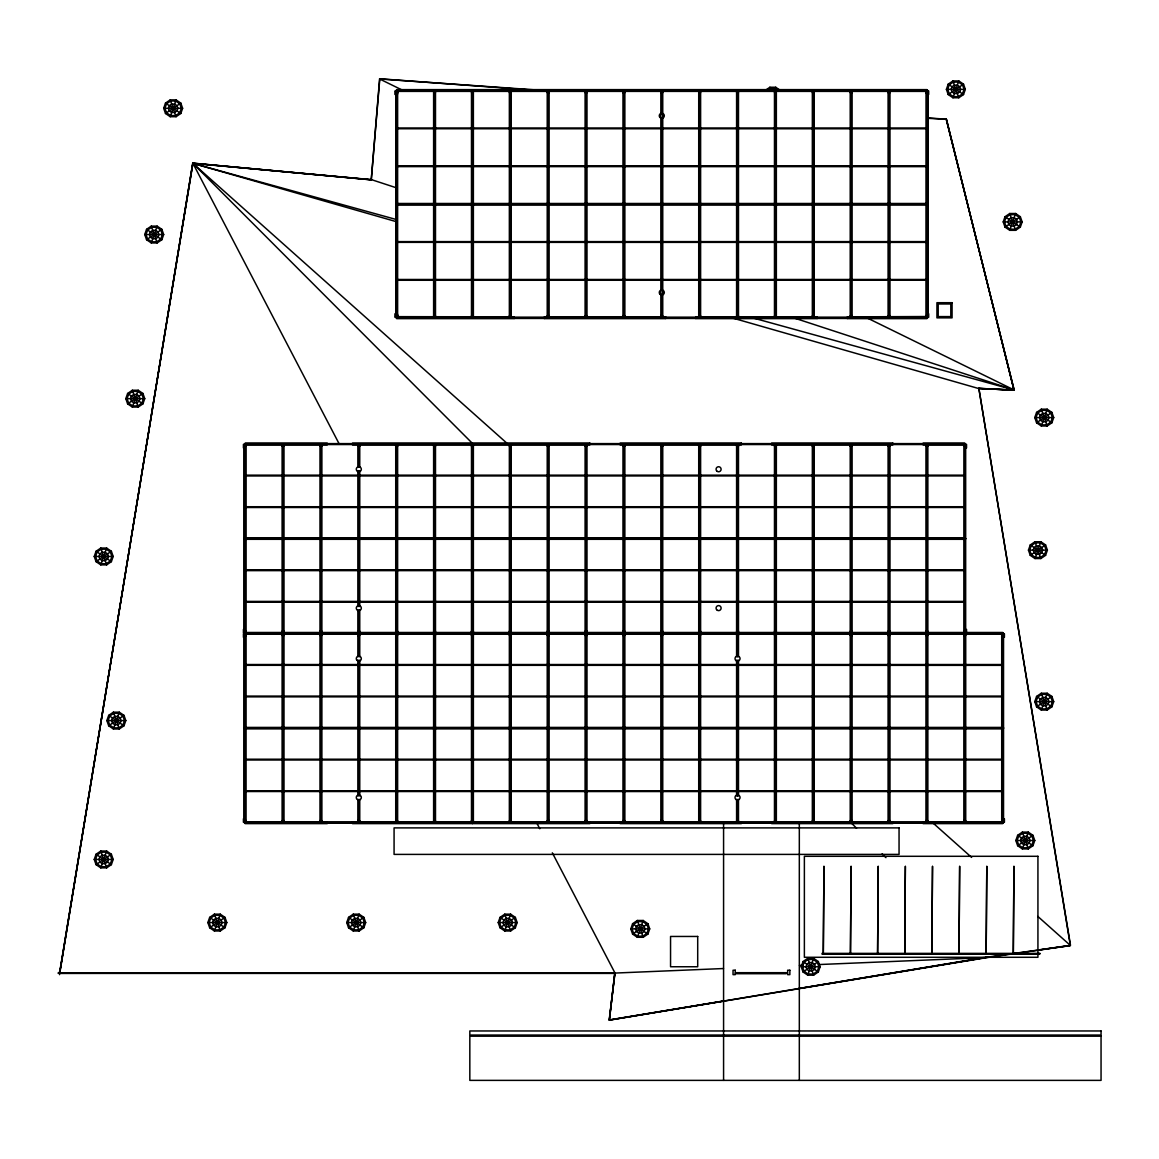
<?xml version="1.0" encoding="UTF-8"?>
<svg xmlns="http://www.w3.org/2000/svg" width="1159" height="1159" viewBox="0 0 1159 1159"><rect width="100%" height="100%" fill="white"/><g stroke="black" fill="none" stroke-linecap="round" stroke-linejoin="round"><path stroke-width="1.5" d="M379.601 78.769L529.359 89.866M534.792 89.851L379.587 78.971L371.271 179.631L379.79 78.986M59.529 973.067L192.945 163.39L371.474 179.645L395.538 187.526M163.68 108.294L165.491 103.093L170.228 99.891L176.081 99.891L180.804 103.093L182.615 108.294L180.804 113.481L176.081 116.697L170.228 116.697L165.491 113.481L163.68 108.294L182.615 108.294M170.228 116.697L176.081 99.891M144.745 234.538L146.556 229.337L151.293 226.135L157.131 226.135L161.869 229.337L163.68 234.538L161.869 239.725L157.131 242.941L151.293 242.941L146.556 239.725L144.745 234.538L163.68 234.538M151.293 242.941L157.131 226.135M125.809 398.653L127.62 393.466L132.343 390.25L138.196 390.25L142.934 393.466L144.745 398.653L142.934 403.854L138.196 407.055L132.343 407.055L127.62 403.854L125.809 398.653L144.745 398.653M132.343 407.055L138.196 390.25M94.241 556.465L96.052 551.264L100.79 548.062L106.642 548.062L111.38 551.264L113.176 556.465L111.38 561.651L106.642 564.868L100.79 564.868L96.052 561.651L94.241 556.465L113.176 556.465M100.79 564.868L106.642 548.062M106.874 720.579L108.685 715.378L113.408 712.177L119.261 712.177L123.999 715.378L125.809 720.579L123.999 725.78L119.261 728.982L113.408 728.982L108.685 725.78L106.874 720.579L125.809 720.579M113.408 728.982L119.261 712.177M94.241 859.442L96.052 854.255L100.79 851.039L106.642 851.039L111.38 854.255L113.176 859.442L111.38 864.643L106.642 867.859L100.79 867.859L96.052 864.643L94.241 859.442L113.176 859.442M100.79 867.859L106.642 851.039M207.867 922.564L209.678 917.377L214.415 914.161L220.253 914.161L224.991 917.377L226.802 922.564L224.991 927.765L220.253 930.981L214.415 930.981L209.678 927.765L207.867 922.564L226.802 922.564M214.415 930.981L220.253 914.161M346.729 922.564L348.54 917.377L353.278 914.161L359.131 914.161L363.868 917.377L365.679 922.564L363.868 927.765L359.131 930.981L353.278 930.981L348.54 927.765L346.729 922.564L365.679 922.564M353.278 930.981L359.131 914.161M767.548 90.243L770.286 88.388L775.342 88.388L775.733 87.258L779.283 89.663M498.225 922.564L500.036 917.377L504.773 914.161L510.626 914.161L515.364 917.377L517.16 922.564L515.364 927.765L510.626 930.981L504.773 930.981L500.036 927.765L498.225 922.564L517.16 922.564M504.773 930.981L510.626 914.161M630.786 928.881L632.597 923.694L637.334 920.478L643.187 920.478L647.91 923.694L649.721 928.881L647.91 934.082L643.187 937.283L637.334 937.283L632.597 934.082L630.786 928.881L649.721 928.881M637.334 937.283L643.187 920.478M946.396 89.359L948.207 84.158L952.944 80.942L958.797 80.942L963.535 84.158L965.331 89.359L963.535 94.545L958.797 97.762L952.944 97.762L948.207 94.545L946.396 89.359L965.331 89.359M952.944 97.762L958.797 80.942M1003.216 221.905L1005.012 216.719L1009.75 213.502L1015.603 213.502L1020.34 216.719L1022.151 221.905L1020.34 227.106L1015.603 230.322L1009.75 230.322L1005.012 227.106L1003.216 221.905L1022.151 221.905M1009.75 230.322L1015.603 213.502M801.217 966.751L803.028 961.564L807.765 958.348L813.618 958.348L818.341 961.564L820.152 966.751L818.341 971.952L813.618 975.168L807.765 975.168L803.028 971.952L801.217 966.751L820.152 966.751M807.765 975.168L813.618 958.348M1034.77 417.588L1036.581 412.401L1041.318 409.185L1047.171 409.185L1051.894 412.401L1053.705 417.588L1051.894 422.789L1047.171 425.99L1041.318 425.99L1036.581 422.789L1034.77 417.588L1053.705 417.588M1041.318 425.99L1047.171 409.185M1028.453 550.148L1030.264 544.947L1035.001 541.746L1040.854 541.746L1045.592 544.947L1047.403 550.148L1045.592 555.349L1040.854 558.551L1035.001 558.551L1030.264 555.349L1028.453 550.148L1047.403 550.148M1035.001 558.551L1040.854 541.746M1034.77 701.644L1036.581 696.443L1041.318 693.241L1047.171 693.241L1051.894 696.443L1053.705 701.644L1051.894 706.831L1047.171 710.047L1041.318 710.047L1036.581 706.831L1034.77 701.644L1053.705 701.644M1041.318 710.047L1047.171 693.241M1015.835 840.507L1017.645 835.32L1022.383 832.104L1028.236 832.104L1032.959 835.32L1034.77 840.507L1032.959 845.708L1028.236 848.91L1022.383 848.91L1017.645 845.708L1015.835 840.507L1034.77 840.507M1022.383 848.91L1028.236 832.104M165.491 113.481L180.804 103.093M146.556 239.725L161.869 229.337M127.62 403.854L142.934 393.466M766.331 89.663L769.88 87.258L775.733 87.258M96.052 561.651L111.38 551.264M948.207 94.545L963.535 84.158M108.685 725.78L123.999 715.378M1005.012 227.106L1020.34 216.719M96.052 864.643L111.38 854.255M209.678 927.765L224.991 917.377M1036.581 422.789L1051.894 412.401M348.54 927.765L363.868 917.377M1030.264 555.349L1045.592 544.947M500.036 927.765L515.364 917.377M632.597 934.082L647.91 923.694M1036.581 706.831L1051.894 696.443M803.028 971.952L818.341 961.564M1017.645 845.708L1032.959 835.32M723.375 1001.014L609.185 1019.934L615.009 973.067L552.321 852.821M798.319 988.613L983.89 957.87M1070.51 945.338L978.877 388.511L1070.308 945.367L1038.565 949.945M985.672 957.58L990.959 956.812M723.491 968.533L615.009 973.067L57.95 973.067M799.435 965.36L803.057 965.215M819.326 964.534L983.861 957.653M396.682 90.112L926.91 90.112M396.682 91.387L926.91 91.387M397.783 91.735L395.567 91.619M395.726 92.488L397.624 92.517M925.954 92.488L927.852 92.517L927.852 315.77L925.954 315.77M395.726 92.72L397.624 92.72M433.611 92.72L435.494 92.72M471.481 92.72L473.379 92.72M509.352 92.72L511.249 92.72M547.222 92.72L549.12 92.72M585.092 92.72L586.99 92.72M622.977 92.72L624.86 92.72M660.847 92.72L662.745 92.72M698.718 92.72L700.615 92.72M736.588 92.72L738.486 92.72M774.473 92.72L776.356 92.72M812.343 92.72L814.241 92.72M850.213 92.72L852.111 92.72M888.084 92.72L889.982 92.72M925.954 92.72L927.852 92.72M396.682 127.983L926.91 127.983M396.682 128.75L926.91 128.779M396.682 165.867L926.91 165.867M396.682 166.621L926.91 166.65M396.682 203.491L926.91 203.491M396.682 203.738L926.91 203.738M395.726 203.926L927.852 203.926M395.726 204.361L927.852 204.332M396.682 204.52L926.91 204.491M396.682 204.766L926.91 204.766M396.682 241.608L926.91 241.608M396.682 242.361L926.91 242.39M396.682 279.478L926.91 279.478M396.682 280.275L926.91 280.246M395.726 315.538L397.624 315.538M433.611 315.538L435.494 315.538M471.481 315.538L473.379 315.538M509.352 315.538L511.249 315.538M547.222 315.538L549.12 315.538M585.092 315.538L586.99 315.538M622.977 315.538L624.86 315.538M660.847 315.538L662.745 315.538M698.718 315.538L700.615 315.538M736.588 315.538L738.486 315.538M774.473 315.538L776.356 315.538M812.343 315.538L814.241 315.538M850.213 315.538L852.111 315.538M888.084 315.538L889.982 315.538M925.954 315.538L927.852 315.538M395.726 315.77L397.624 315.741M397.783 316.523L395.567 316.639L514.089 316.871L514.089 318.638L396.682 318.638L396.682 89.62L926.91 89.62L926.91 318.638L847.374 318.638L847.374 316.871L928.011 316.523L925.809 316.639M396.682 317.349L926.91 317.349M514.306 317.566L545.063 317.566M664.513 317.566L695.27 317.566M816.515 317.566L847.287 317.566M396.682 318.145L926.91 318.117M514.089 318.45L544.382 318.45M665.585 318.45L695.878 318.45M817.081 318.45L847.374 318.45M245.186 443.607L964.781 443.607M245.186 444.361L964.781 444.361M245.186 444.882L327.244 444.882L327.244 443.115L245.186 443.115L245.186 823.614L327.244 823.614L327.244 821.847L245.186 821.847M964.781 444.882L923.115 444.882L923.115 443.115L964.781 443.115L964.781 634.248M471.322 445.099L473.524 445.099M244.23 445.969L246.128 445.969M282.115 445.969L283.998 445.969M321.883 445.969L319.985 445.925L319.985 538.442L321.883 538.442L321.883 445.925M359.754 445.969L357.856 445.925L357.856 467.309M397.624 445.969L395.726 445.925L395.726 538.442L397.624 538.442L397.624 445.925M433.611 445.969L435.494 445.969M471.481 445.969L473.379 445.969M511.249 445.969L509.352 445.925L509.352 538.442L511.249 538.442L511.249 445.925M549.12 445.969L547.222 445.925L547.222 538.442L549.12 538.442L549.12 445.925M586.99 445.969L585.092 445.925L585.092 538.442L586.99 538.442L586.99 445.925M622.977 445.969L624.86 445.969M660.847 445.969L662.745 445.969M698.718 445.969L700.615 445.969M738.486 445.969L736.588 445.925L736.588 538.442L738.486 538.442L738.486 445.925M776.356 445.969L774.473 445.925L774.473 538.442L776.356 538.442L776.356 445.925M812.343 445.969L814.241 445.969M850.213 445.969L852.111 445.969M888.084 445.969L889.982 445.969M927.852 445.969L925.954 445.925L925.954 538.442L927.852 538.442L927.852 445.925M963.839 445.969L965.722 445.969M244.23 446.201L246.128 446.201M282.115 446.201L283.998 446.201M319.985 446.201L321.883 446.201M357.856 446.201L359.754 446.201M395.726 446.201L397.624 446.201M433.611 446.201L435.494 446.201M471.481 446.201L473.379 446.201M509.352 446.201L511.249 446.201M547.222 446.201L549.12 446.201M585.092 446.201L586.99 446.201M622.977 446.201L624.86 446.201M660.847 446.201L662.745 446.201M698.718 446.201L700.615 446.201M736.588 446.201L738.486 446.201M774.473 446.201L776.356 446.201M812.343 446.201L814.241 446.201M850.213 446.201L852.111 446.201M888.084 446.201L889.982 446.201M925.954 446.201L927.852 446.201M963.839 446.201L965.722 446.201M244.23 446.447L245.143 446.447M964.81 446.447L965.722 446.447M244.085 447.186L245.143 447.186M964.824 447.186L965.882 447.302M245.186 475.161L964.781 475.161M245.186 475.958L964.781 475.914M245.186 506.729L964.781 506.729M245.186 507.512L964.781 507.483M245.186 538.051L964.781 538.051M245.186 538.283L964.781 538.283M244.23 538.442L246.128 538.442M471.481 538.442L473.379 538.442M963.839 538.442L965.722 538.442M245.186 538.674L964.781 538.674M244.23 538.949L965.722 538.921M245.186 539.036L964.781 539.036M245.186 539.312L964.781 539.312M245.186 569.851L964.781 569.851M245.186 570.634L964.781 570.634M245.186 601.405L964.781 601.405M245.186 602.202L964.781 602.202M244.085 630.177L245.143 630.177M964.824 630.177L965.882 630.047M244.23 630.916L245.143 630.916M964.81 630.916L965.722 630.916M244.23 631.148L246.128 631.148M282.115 631.148L283.998 631.148M319.985 631.148L321.883 631.148M357.856 631.148L359.754 631.148M395.726 631.148L397.624 631.148M433.611 631.148L435.494 631.148M471.481 631.148L473.379 631.148M509.352 631.148L511.249 631.148M547.222 631.148L549.12 631.148M585.092 631.148L586.99 631.148M622.977 631.148L624.86 631.148M660.847 631.148L662.745 631.148M698.718 631.148L700.615 631.148M736.588 631.148L738.486 631.148M774.473 631.148L776.356 631.148M812.343 631.148L814.241 631.148M850.213 631.148L852.111 631.148M888.084 631.148L889.982 631.148M925.954 631.148L927.852 631.148M963.839 631.148L965.722 631.148M246.128 631.394L244.23 631.423L244.23 445.925M471.481 631.423L473.379 631.394M963.839 631.423L965.722 631.394M245.186 632.481L1002.651 632.481L1002.651 823.614L923.115 823.614L923.115 821.847L1002.651 821.847M244.303 633.365L1003.535 633.365L1003.535 822.731L244.303 822.731L244.303 443.998L965.664 443.998L965.664 633.365M245.186 633.872L1002.651 633.756M245.186 634.248L1002.651 634.248M244.085 634.596L246.287 634.596M281.956 634.596L284.158 634.596M319.826 634.596L322.043 634.596M357.696 634.596L359.913 634.596M395.567 634.596L397.783 634.596M433.452 634.596L435.654 634.596M471.322 634.466L473.524 634.596M509.192 634.596L511.409 634.596M547.062 634.596L549.279 634.596M584.947 634.596L587.149 634.596M622.818 634.596L625.02 634.596M660.688 634.596L662.905 634.596M698.558 634.596L700.775 634.596M736.429 634.596L738.645 634.596M774.313 634.596L776.516 634.596M812.184 634.596L814.386 634.596M850.054 634.596L852.271 634.596M887.924 634.596L890.141 634.596M925.809 634.596L928.011 634.596M963.68 634.596L965.882 634.596M1001.55 634.466L1003.766 634.596M246.128 635.335L244.23 635.306L244.23 820.789L246.128 820.76M471.481 635.306L473.379 635.335M1001.709 635.306L1003.607 635.335M244.23 635.567L246.128 635.567M282.115 635.567L283.998 635.567M319.985 635.567L321.883 635.567M357.856 635.567L359.754 635.567M395.726 635.567L397.624 635.567M433.611 635.567L435.494 635.567M471.481 635.567L473.379 635.567M509.352 635.567L511.249 635.567M547.222 635.567L549.12 635.567M585.092 635.567L586.99 635.567M622.977 635.567L624.86 635.567M660.847 635.567L662.745 635.567M698.718 635.567L700.615 635.567M736.588 635.567L738.486 635.567M774.473 635.567L776.356 635.567M812.343 635.567L814.241 635.567M850.213 635.567L852.111 635.567M888.084 635.567L889.982 635.567M925.954 635.567L927.852 635.567M963.839 635.567L965.722 635.567M1001.709 635.567L1003.607 635.567M244.23 635.813L245.143 635.813M1002.694 635.813L1003.607 635.813M244.085 636.552L245.143 636.552M1002.694 636.552L1003.766 636.682M245.186 664.527L1002.651 664.527M245.186 696.095L1002.651 696.095M245.186 696.849L1002.651 696.849M245.186 727.417L1002.651 727.417M244.23 727.78L1003.607 727.809M245.186 728.04L1002.651 728.04M244.23 728.287L246.128 728.287M471.481 728.287L473.379 728.287M1001.709 728.287L1003.607 728.287M245.186 728.446L1002.651 728.446L1002.694 821.499M245.186 728.678L1002.651 728.678M245.186 759.217L1002.651 759.217M245.186 760L1002.651 760M245.186 790.771L1002.651 790.771M245.186 791.525L1002.651 791.568M244.085 819.543L245.143 819.543M1002.694 819.543L1003.766 819.413M244.23 820.282L245.143 820.282M1002.694 820.282L1003.607 820.282M244.23 820.514L246.128 820.514M282.115 820.514L283.998 820.514M319.985 820.514L321.883 820.514M357.856 820.514L359.754 820.514M395.726 820.514L397.624 820.514M433.611 820.514L435.494 820.514M471.481 820.514L473.379 820.514M509.352 820.514L511.249 820.514M547.222 820.514L549.12 820.514M585.092 820.514L586.99 820.514M622.977 820.514L624.86 820.514M660.847 820.514L662.745 820.514M698.718 820.514L700.615 820.514M736.588 820.514L738.486 820.514M774.473 820.514L776.356 820.514M812.343 820.514L814.241 820.514M850.213 820.514L852.111 820.514M888.084 820.514L889.982 820.514M925.954 820.514L927.852 820.514M963.839 820.514L965.722 820.514M1001.709 820.514L1003.607 820.514M471.481 820.789L473.379 820.76M1001.709 820.76L1003.607 820.76M471.322 821.499L473.524 821.499L471.322 821.63M1001.55 821.499L1003.766 821.499L1001.55 821.63M245.186 822.224L1002.651 822.224M245.186 822.339L1002.651 822.339M245.186 823.122L1002.651 823.122M245.186 823.238L1002.651 823.238M59.312 973.285L615.009 972.865M946.237 119.42L1014.197 390.018L978.674 388.54L733.575 318.305M928.214 117.928L946.251 119.218L928.185 118.348M339.21 443.969L192.945 163.39L395.205 219.21M754.393 318.334L1014.197 390.018L868.12 318.421M472.959 443.926L192.945 163.39L396.335 221.673M794.234 318.03L1014.197 390.018M379.587 78.971L402.303 90.112M948.207 84.158L963.535 94.545M1005.012 216.719L1020.34 227.106M775.342 88.388L778.08 90.243M1036.581 412.401L1051.894 422.789M1030.264 544.947L1045.592 555.349M165.491 103.093L180.804 113.481M1036.581 696.443L1051.894 706.831M146.556 229.337L161.869 239.725M1017.645 835.32L1032.959 845.708M127.62 393.466L142.934 403.854M803.028 961.564L818.341 971.952M96.052 551.264L111.38 561.651M632.597 923.694L647.91 934.082M500.036 917.377L515.364 927.765M108.685 715.378L123.999 725.78M348.54 917.377L363.868 927.765M209.678 917.377L224.991 927.765M96.052 854.255L111.38 864.643M192.945 163.39L506.584 442.926M933.763 823.672L971.619 857.414M1037.856 916.45L1070.308 945.367M851.416 823.078L856.544 828.207M882.115 853.821L885.94 857.66M537.283 823.962L539.79 828.772M1009.75 213.502L1015.603 230.322M952.944 80.942L958.797 97.762M1041.318 409.185L1047.171 425.99M1035.001 541.746L1040.854 558.551M1041.318 693.241L1047.171 710.047M769.88 87.258L770.286 88.388M1022.383 832.104L1028.236 848.91M807.765 958.348L813.618 975.168M637.334 920.478L643.187 937.283M504.773 914.161L510.626 930.981M170.228 99.891L176.081 116.697M151.293 226.135L157.131 242.941M353.278 914.161L359.131 930.981M132.343 390.25L138.196 407.055M100.79 548.062L106.642 564.868M214.415 914.161L220.253 930.981M113.408 712.177L119.261 728.982M100.79 851.039L106.642 867.859M1004.418 633.799L1004.418 637.334M1004.418 818.747L1004.418 822.282M1002.694 635.335L1002.694 727.809M1001.709 633.365L1001.709 822.731M966.548 447.968L966.548 444.433L243.419 444.433L243.419 447.968M966.548 629.38L966.548 632.915M965.882 445.099L963.68 445.099M965.722 727.809L965.722 635.306L963.839 635.306L963.839 727.809M964.81 635.335L964.81 820.76M964.737 445.23L964.752 631.394M964.752 635.335L964.752 820.76M963.897 443.998L963.839 633.365M928.678 90.953L928.678 94.487M928.678 313.77L928.678 317.305M928.011 91.619L925.809 91.619M928.011 445.099L925.809 445.23M927.852 538.921L927.852 631.423L925.954 631.423L925.954 538.921M927.852 727.809L927.852 635.306L925.954 635.306L925.954 727.809M926.867 445.969L926.867 538.442M926.867 538.921L926.867 631.394M926.939 635.335L926.867 727.809M926.939 728.287L926.867 820.76M926.867 91.735L926.867 93.691M926.867 314.567L926.867 316.523M926.027 90.503L925.954 317.754M890.141 91.619L887.924 91.735M889.982 203.926L889.982 92.488L888.084 92.517L888.084 203.926M889.982 204.332L889.982 315.77L888.084 315.741L888.084 204.332M890.141 316.639L887.924 316.639M890.141 445.099L887.924 445.23M889.982 445.925L889.982 538.442L888.084 538.442L888.084 445.925M889.982 538.921L889.982 631.423L888.084 631.394L888.084 538.921M889.982 727.809L889.982 635.306L888.084 635.335L888.084 727.809M888.996 91.735L888.996 203.926M889.069 204.332L889.069 316.523M888.996 445.969L888.996 538.442M888.996 538.921L889.069 631.394M888.996 635.335L889.069 727.809M888.996 728.287L888.996 820.76M852.271 91.619L850.054 91.619M852.271 316.639L850.054 316.639M852.271 445.099L850.054 445.23M852.111 203.926L852.111 92.488L850.213 92.488L850.213 203.926M852.111 204.332L852.111 315.77L850.213 315.77L850.213 204.332M852.111 445.925L852.111 538.442L850.213 538.442L850.213 445.925M852.111 538.921L852.111 631.423L850.213 631.423L850.213 538.921M852.111 727.809L852.111 635.306L850.213 635.306L850.213 727.809M851.199 91.735L851.199 316.523M851.126 445.969L851.126 631.394M851.199 635.335L851.199 820.76M814.386 91.619L812.184 91.619M814.386 316.639L812.184 316.639M814.386 445.099L812.184 445.099M814.241 203.926L814.241 92.488L812.343 92.517L812.343 203.926M814.241 204.332L814.241 315.77L812.343 315.741L812.343 204.332M814.241 445.925L814.241 538.442L812.343 538.413L812.343 445.925M814.241 538.921L814.241 631.423L812.343 631.394L812.343 538.921M814.241 727.809L814.241 635.306L812.343 635.335L812.343 727.809M813.328 91.735L813.328 203.926M813.256 204.332L813.256 316.523M813.328 445.969L813.256 538.442M813.256 538.921L813.328 631.394M813.256 635.335L813.328 727.809M813.328 728.287L813.256 820.76M799.319 823.426L799.319 1080.376M776.516 91.619L774.313 91.619M776.516 316.639L774.313 316.639M776.516 445.099L774.313 445.099M776.356 203.926L776.356 92.488L774.473 92.488L774.473 203.926M776.356 204.332L776.356 315.77L774.473 315.741L774.473 204.332M776.356 538.921L776.356 631.423L774.473 631.423L774.473 538.921M776.356 727.809L776.356 635.306L774.473 635.306L774.473 727.809M775.371 91.735L775.443 203.926M775.385 204.332L775.371 316.523M775.385 445.969L775.385 538.442M775.385 538.921L775.443 631.394M775.385 635.335L775.443 727.809M775.385 728.287L775.385 820.76M738.645 91.619L736.429 91.735M738.645 316.639L736.429 316.639M738.645 445.099L736.429 445.23M738.486 203.926L738.486 92.488L736.588 92.517L736.588 203.926M738.486 204.332L738.486 315.77L736.588 315.741L736.588 204.332M738.486 538.921L738.486 631.423L736.588 631.423L736.588 538.921M738.486 656.675L738.486 635.306L736.588 635.335L736.588 656.675M738.486 660.195L738.486 727.809M738.486 795.9L738.486 728.287L736.588 728.287L736.588 795.9M738.486 799.42L738.486 820.789L736.588 820.76L736.588 799.42M737.573 91.735L737.573 316.523M737.501 91.735L737.501 316.523M736.588 660.195L736.588 727.809M723.578 823.426L723.578 1080.376M700.775 91.619L698.558 91.619M700.775 316.639L698.558 316.639M700.775 445.099L698.558 445.099M700.615 203.926L700.615 92.488L698.718 92.488L698.718 203.926M700.615 204.332L700.615 315.77L698.718 315.77L698.718 204.332M700.615 445.925L700.615 538.442L698.718 538.413L698.718 445.925M700.615 538.921L700.615 631.423L698.718 631.423L698.718 538.921M700.615 727.809L700.615 635.306L698.718 635.335L698.718 727.809M699.703 91.735L699.703 316.523M699.703 445.969L699.703 631.394M699.703 635.335L699.703 820.76M699.63 91.735L699.63 316.523M699.63 445.969L699.63 631.394M699.63 635.335L699.63 820.76M662.905 91.619L660.688 91.619M662.745 203.926L662.745 92.488L660.847 92.517L660.847 203.926M662.745 204.332L662.745 315.77L660.847 315.741L660.847 204.332M662.905 316.639L660.688 316.639M662.905 445.099L660.688 445.23M662.745 445.925L662.745 538.442L660.847 538.413L660.847 445.925M662.745 538.921L662.745 631.423L660.847 631.394L660.847 538.921M662.745 727.809L662.745 635.306L660.847 635.335L660.847 727.809M661.832 91.735L661.832 114.075M661.832 117.667L661.76 203.926M661.76 204.332L661.832 290.59M661.832 294.183L661.76 316.523M661.832 445.969L661.832 538.442M661.76 538.921L661.76 631.394M661.832 635.335L661.76 727.809M661.832 728.287L661.76 820.76M625.02 91.619L622.818 91.735M624.86 203.926L624.86 92.488L622.977 92.488L622.977 203.926M624.86 204.332L624.86 315.77L622.977 315.77L622.977 204.332M625.02 316.639L622.818 316.639M625.02 445.099L622.818 445.23M624.86 445.925L624.86 538.442L622.977 538.442L622.977 445.925M624.86 538.921L624.86 631.423L622.977 631.394L622.977 538.921M624.86 727.809L624.86 635.306L622.977 635.306L622.977 727.809M623.962 91.735L623.875 316.523M623.948 445.969L623.948 631.394M623.948 635.335L623.948 820.76M614.661 972.72L615.357 973.415L59.181 973.415L59.877 972.72M587.149 91.619L584.947 91.619M587.149 316.639L584.947 316.639M587.149 445.099L584.947 445.099M586.99 203.926L586.99 92.488L585.092 92.488L585.092 203.926M586.99 204.332L586.99 315.77L585.092 315.741L585.092 204.332M586.99 538.921L586.99 631.423L585.092 631.394L585.092 538.921M586.99 727.809L586.99 635.306L585.092 635.306L585.092 727.809M586.005 91.735L586.005 316.523M586.077 445.969L586.077 631.394M586.077 635.335L586.077 820.76M549.279 91.619L547.062 91.735M549.279 316.639L547.062 316.639M549.279 445.099L547.062 445.099M549.12 203.926L549.12 92.488L547.222 92.488L547.222 203.926M549.12 204.332L549.12 315.77L547.222 315.741L547.222 204.332M549.12 538.921L549.12 631.423L547.222 631.423L547.222 538.921M549.12 727.809L549.12 635.306L547.222 635.306L547.222 727.809M548.135 91.735L548.135 203.926M548.207 204.332L548.207 316.523M548.135 445.969L548.207 538.442M548.135 538.921L548.207 631.394M548.207 635.335L548.135 727.809M548.207 728.287L548.135 820.76M511.409 91.619L509.192 91.735M511.409 316.639L509.192 316.639M511.409 445.099L509.192 445.099M511.249 203.926L511.249 92.488L509.352 92.517L509.352 203.926M511.249 204.332L511.249 315.77L509.352 315.741L509.352 204.332M511.249 538.921L511.249 631.423L509.352 631.423L509.352 538.921M511.249 727.809L511.249 635.306L509.352 635.306L509.352 727.809M510.337 91.735L510.264 203.926M510.337 204.332L510.337 316.523M510.264 445.969L510.264 538.442M510.264 538.921L510.264 631.394M510.264 635.335L510.264 727.809M510.264 728.287L510.337 820.76M473.524 91.619L471.322 91.619M473.524 316.639L471.322 316.639M473.379 203.926L473.379 92.488L471.481 92.488L471.481 203.926M473.379 204.332L473.379 315.77L471.481 315.77L471.481 204.332M473.379 443.998L473.379 822.731M472.466 445.969L472.466 631.394M472.466 635.335L472.466 820.76M472.423 443.115L472.423 823.614M471.481 443.998L471.481 822.731M435.654 91.619L433.452 91.619M435.654 316.639L433.452 316.639M435.654 445.099L433.452 445.23M435.494 203.926L435.494 92.488L433.611 92.488L433.611 203.926M435.494 204.332L435.494 315.77L433.611 315.741L433.611 204.332M435.494 445.925L435.494 538.442L433.611 538.413L433.611 445.925M435.494 538.921L435.494 631.423L433.611 631.394L433.611 538.921M435.494 727.809L435.494 635.306L433.611 635.335L433.611 727.809M434.596 91.735L434.582 203.926M434.582 204.332L434.596 316.523M434.582 445.969L434.582 538.442M434.582 538.921L434.582 631.394M434.582 635.335L434.582 727.809M434.582 728.287L434.582 820.76M434.509 91.735L434.524 203.926M434.524 204.332L434.509 316.523M434.524 445.969L434.524 538.442M434.524 538.921L434.524 631.394M434.524 635.335L434.524 727.809M434.524 728.287L434.524 820.76M397.624 90.503L397.624 317.754M397.783 445.099L395.567 445.099M397.624 538.921L397.624 631.423L395.726 631.394L395.726 538.921M397.624 727.809L397.624 635.306L395.726 635.335L395.726 727.809M397.566 90.503L397.566 94.111M397.566 314.147L397.566 317.754M396.711 445.969L396.639 538.442M396.639 538.921L396.711 631.394M396.711 635.335L396.711 727.809M396.711 728.287L396.639 820.76M394.915 90.953L394.915 94.487M394.915 313.77L394.915 317.305M359.913 445.099L357.696 445.099M359.754 445.925L359.754 467.309M359.754 470.829L359.754 538.442L357.856 538.413L357.856 470.829M359.754 538.921L359.754 606.534M359.754 610.054L359.754 631.423L357.856 631.423L357.856 610.054M359.754 656.675L359.754 635.306L357.856 635.335L357.856 656.675M359.754 660.195L359.754 727.809M359.754 795.9L359.754 728.287L357.856 728.316L357.856 795.9M359.754 799.42L359.754 820.789L357.856 820.789L357.856 799.42M358.768 445.969L358.841 467.309M358.768 470.858L358.841 606.49M358.841 610.054L358.768 631.394M358.768 635.335L358.841 656.675M358.841 660.224L358.768 795.856M358.768 799.42L358.841 820.76M357.856 538.921L357.856 606.534M357.856 660.195L357.856 727.809M322.043 445.099L319.826 445.23M321.883 538.921L321.883 631.423L319.985 631.423L319.985 538.921M321.883 727.809L321.883 635.306L319.985 635.306L319.985 727.809M320.898 445.969L320.971 538.442M320.898 538.921L320.898 631.394M320.971 635.335L320.898 727.809M320.971 728.287L320.971 820.76M284.158 445.099L281.956 445.23M283.998 445.925L283.998 538.442L282.115 538.413L282.115 445.925M283.998 538.921L283.998 631.423L282.115 631.423L282.115 538.921M283.998 727.809L283.998 635.306L282.115 635.306L282.115 727.809M283.086 445.969L283.086 538.442M283.028 538.921L283.086 631.394M283.086 635.335L283.028 727.809M283.028 728.287L283.028 820.76M246.287 445.099L244.085 445.099M246.128 443.998L246.07 822.731M243.419 629.38L243.419 632.915M243.419 633.799L243.419 637.334M243.419 818.747L243.419 822.282M59.529 971.488L59.529 974.647M978.689 388.337L1014.197 390.235L978.689 388.337M192.973 163.187L371.459 179.848L192.973 163.187M614.806 973.038L609.388 1019.963L614.806 973.038M192.742 163.361L59.732 973.096L192.742 163.361M166.519 103.788L164.955 108.294L166.519 112.785L170.619 115.567L175.675 115.567L179.775 112.785L181.355 108.294L179.775 103.788L175.675 101.007L170.619 101.007L166.519 103.788M169.315 105.686L168.417 108.294L169.315 110.887L171.691 112.495L174.618 112.495L176.979 110.887L177.878 108.294L176.979 105.686L174.618 104.093L171.691 104.093L169.315 105.686M147.584 230.033L146.005 234.538L147.584 239.029L151.684 241.811L156.74 241.811L160.84 239.029L162.405 234.538L160.84 230.033L156.74 227.251L151.684 227.251L147.584 230.033M150.38 231.945L149.482 234.538L150.38 237.131L152.742 238.74L155.668 238.74L158.044 237.131L158.942 234.538L158.044 231.945L155.668 230.337L152.742 230.337L150.38 231.945M128.635 394.161L127.07 398.653L128.635 403.158L132.734 405.94L137.805 405.94L141.905 403.158L143.47 398.653L141.905 394.161L137.805 391.38L132.734 391.38L128.635 394.161M131.445 396.059L130.547 398.653L131.445 401.246L133.807 402.854L136.733 402.854L139.109 401.246L140.007 398.653L139.109 396.059L136.733 394.451L133.807 394.451L131.445 396.059M97.081 551.959L95.516 556.465L97.081 560.956L101.181 563.738L106.251 563.738L110.351 560.956L111.916 556.465L110.351 551.959L106.251 549.178L101.181 549.178L97.081 551.959M99.877 553.857L98.979 556.465L99.877 559.058L102.253 560.666L105.179 560.666L107.541 559.058L108.453 556.465L107.541 553.857L105.179 552.264L102.253 552.264L99.877 553.857M109.699 716.074L108.135 720.579L109.699 725.07L113.799 727.852L118.87 727.852L122.97 725.07L124.535 720.579L122.97 716.074L118.87 713.307L113.799 713.307L109.699 716.074M112.51 717.986L111.597 720.579L112.51 723.173L114.871 724.781L117.798 724.781L120.174 723.173L121.072 720.579L120.174 717.986L117.798 716.378L114.871 716.378L112.51 717.986M97.081 854.951L95.516 859.442L97.081 863.948L101.181 866.729L106.251 866.729L110.351 863.948L111.916 859.442L110.351 854.951L106.251 852.169L101.181 852.169L97.081 854.951M99.877 856.849L98.979 859.442L99.877 862.05L102.253 863.658L105.179 863.658L107.541 862.05L108.453 859.442L107.541 856.849L105.179 855.241L102.253 855.241L99.877 856.849M210.706 918.073L209.142 922.564L210.706 927.07L214.806 929.851L219.862 929.851L223.962 927.07L225.541 922.564L223.962 918.073L219.862 915.291L214.806 915.291L210.706 918.073M213.502 919.971L212.604 922.564L213.502 925.172L215.878 926.78L218.79 926.78L221.166 925.172L222.064 922.564L221.166 919.971L218.79 918.363L215.878 918.363L213.502 919.971M349.569 918.073L348.004 922.564L349.569 927.07L353.669 929.851L358.739 929.851L362.839 927.07L364.404 922.564L362.839 918.073L358.739 915.291L353.669 915.291L349.569 918.073M352.379 919.971L351.467 922.564L352.379 925.172L354.741 926.78L357.667 926.78L360.029 925.172L360.942 922.564L360.029 919.971L357.667 918.363L354.741 918.363L352.379 919.971M501.065 918.073L499.5 922.564L501.065 927.07L505.165 929.851L510.235 929.851L514.335 927.07L515.9 922.564L514.335 918.073L510.235 915.291L505.165 915.291L501.065 918.073M503.875 919.971L502.963 922.564L503.875 925.172L506.237 926.78L509.163 926.78L511.525 925.172L512.437 922.564L511.525 919.971L509.163 918.363L506.237 918.363L503.875 919.971M633.625 924.389L632.061 928.881L633.625 933.386L637.725 936.168L642.796 936.168L646.896 933.386L648.461 928.881L646.896 924.389L642.796 921.608L637.725 921.608L633.625 924.389M636.421 926.287L635.523 928.881L636.421 931.474L638.797 933.082L641.724 933.082L644.085 931.474L644.983 928.881L644.085 926.287L641.724 924.679L638.797 924.679L636.421 926.287M949.235 84.853L947.671 89.359L949.235 93.85L953.335 96.632L958.406 96.632L962.506 93.85L964.071 89.359L962.506 84.853L958.406 82.072L953.335 82.072L949.235 84.853M952.032 86.751L951.133 89.359L952.032 91.952L954.408 93.56L957.334 93.56L959.695 91.952L960.608 89.359L959.695 86.751L957.334 85.158L954.408 85.158L952.032 86.751M1006.041 217.414L1004.476 221.905L1006.041 226.411L1010.141 229.192L1015.212 229.192L1019.312 226.411L1020.876 221.905L1019.312 217.414L1015.212 214.632L1010.141 214.632L1006.041 217.414M1008.852 219.312L1007.939 221.905L1008.852 224.513L1011.213 226.106L1014.139 226.106L1016.515 224.513L1017.414 221.905L1016.515 219.312L1014.139 217.704L1011.213 217.704L1008.852 219.312M804.056 962.26L802.492 966.751L804.056 971.256L808.156 974.038L813.227 974.038L817.327 971.256L818.891 966.751L817.327 962.26L813.227 959.478L808.156 959.478L804.056 962.26M806.852 964.158L805.954 966.751L806.852 969.359L809.228 970.952L812.155 970.952L814.516 969.359L815.414 966.751L814.516 964.158L812.155 962.549L809.228 962.549L806.852 964.158M1037.609 413.097L1036.045 417.588L1037.609 422.093L1041.709 424.875L1046.78 424.875L1050.88 422.093L1052.444 417.588L1050.88 413.097L1046.78 410.315L1041.709 410.315L1037.609 413.097M1040.405 414.994L1039.507 417.588L1040.405 420.181L1042.781 421.789L1045.708 421.789L1048.069 420.181L1048.967 417.588L1048.069 414.994L1045.708 413.386L1042.781 413.386L1040.405 414.994M1031.293 545.643L1029.728 550.148L1031.293 554.639L1035.393 557.421L1040.463 557.421L1044.563 554.639L1046.128 550.148L1044.563 545.643L1040.463 542.876L1035.393 542.876L1031.293 545.643M1034.103 547.555L1033.191 550.148L1034.103 552.742L1036.465 554.35L1039.391 554.35L1041.753 552.742L1042.665 550.148L1041.753 547.555L1039.391 545.947L1036.465 545.947L1034.103 547.555M1037.609 697.139L1036.045 701.644L1037.609 706.135L1041.709 708.917L1046.78 708.917L1050.88 706.135L1052.444 701.644L1050.88 697.139L1046.78 694.357L1041.709 694.357L1037.609 697.139M1040.405 699.051L1039.507 701.644L1040.405 704.237L1042.781 705.845L1045.708 705.845L1048.069 704.237L1048.967 701.644L1048.069 699.051L1045.708 697.443L1042.781 697.443L1040.405 699.051M1018.674 836.016L1017.109 840.507L1018.674 845.012L1022.774 847.794L1027.83 847.794L1031.93 845.012L1033.509 840.507L1031.93 836.016L1027.83 833.234L1022.774 833.234L1018.674 836.016M1021.47 837.914L1020.572 840.507L1021.47 843.115L1023.846 844.708L1026.773 844.708L1029.134 843.115L1030.032 840.507L1029.134 837.914L1026.773 836.305L1023.846 836.305L1021.47 837.914M946.439 119.377L1013.995 390.076L946.439 119.377M985.643 957.377L609.214 1020.137L985.715 957.783L1070.336 945.57L985.643 957.377M927.794 90.503L395.798 90.503L395.798 317.754L927.794 317.754L927.794 90.503M926.91 90.866L396.682 90.866L926.91 90.909M952.075 302.702L936.936 302.702L936.936 317.856L952.075 317.856L952.075 302.702M950.815 303.977L938.196 303.977L938.196 316.595L950.815 316.595L950.815 303.977M665.585 316.871L544.382 316.871L544.382 318.638L665.585 318.638L665.585 316.871M817.081 316.871L695.878 316.871L695.878 318.638L817.081 318.638L817.081 316.871M589.83 443.115L352.495 443.115L352.495 444.882L589.83 444.882L589.83 443.115M741.325 443.115L620.137 443.115L620.137 444.882L741.325 444.882L741.325 443.115M892.821 443.115L771.633 443.115L771.633 444.882L892.821 444.882L892.821 443.115M246.287 632.133L244.085 632.133L246.287 632.263M284.158 632.133L281.956 632.133L284.158 632.263M322.043 632.133L319.826 632.133L322.043 632.263M359.913 632.133L357.696 632.133L359.913 632.263M397.783 632.133L395.567 632.133L397.783 632.263M435.654 632.133L433.452 632.133L435.654 632.263M473.524 632.133L471.322 632.133L473.524 632.263M511.409 632.133L509.192 632.133L511.409 632.263M549.279 632.133L547.062 632.133L549.279 632.263M587.149 632.133L584.947 632.133L587.149 632.263M625.02 632.133L622.818 632.133L625.02 632.263M662.905 632.133L660.688 632.133L662.905 632.263M700.775 632.133L698.558 632.133L700.775 632.263M738.645 632.133L736.429 632.133L738.645 632.263M776.516 632.133L774.313 632.133L776.516 632.263M814.386 632.133L812.184 632.133L814.386 632.263M852.271 632.133L850.054 632.133L852.271 632.263M890.141 632.133L887.924 632.133L890.141 632.263M928.011 632.133L925.809 632.133L928.011 632.263M965.882 632.133L963.68 632.133L965.882 632.263M1002.651 632.857L245.186 632.857L1002.651 632.973M1002.651 665.28L245.186 665.28L1002.651 665.324M283.998 728.287L282.115 728.287L282.115 820.789L283.998 820.76L283.998 728.287M321.883 728.287L319.985 728.316L319.985 820.789L321.883 820.76L321.883 728.287M397.624 728.287L395.726 728.316L395.726 820.789L397.624 820.76L397.624 728.287M435.494 728.287L433.611 728.287L433.611 820.789L435.494 820.76L435.494 728.287M511.249 728.287L509.352 728.287L509.352 820.789L511.249 820.76L511.249 728.287M549.12 728.287L547.222 728.316L547.222 820.789L549.12 820.76L549.12 728.287M586.99 728.287L585.092 728.316L585.092 820.789L586.99 820.76L586.99 728.287M624.86 728.287L622.977 728.316L622.977 820.789L624.86 820.76L624.86 728.287M662.745 728.287L660.847 728.287L660.847 820.789L662.745 820.76L662.745 728.287M700.615 728.287L698.718 728.316L698.718 820.789L700.615 820.76L700.615 728.287M776.356 728.287L774.473 728.316L774.473 820.789L776.356 820.76L776.356 728.287M814.241 728.287L812.343 728.287L812.343 820.789L814.241 820.76L814.241 728.287M852.111 728.287L850.213 728.287L850.213 820.789L852.111 820.76L852.111 728.287M889.982 728.287L888.084 728.287L888.084 820.789L889.982 820.76L889.982 728.287M927.852 728.287L925.954 728.316L925.954 820.789L927.852 820.76L927.852 728.287M965.722 728.287L963.839 728.316L963.839 820.789L965.722 820.76L965.722 728.287M246.287 821.499L244.085 821.63L246.287 821.499M284.158 821.499L281.956 821.63L284.158 821.499M322.043 821.499L319.826 821.63L322.043 821.499M359.913 821.499L357.696 821.63L359.913 821.499M397.783 821.499L395.567 821.63L397.783 821.499M435.654 821.499L433.452 821.63L435.654 821.499M511.409 821.499L509.192 821.63L511.409 821.499M549.279 821.499L547.062 821.63L549.279 821.499M587.149 821.499L584.947 821.63L587.149 821.499M625.02 821.499L622.818 821.63L625.02 821.499M662.905 821.499L660.688 821.63L662.905 821.499M700.775 821.499L698.558 821.63L700.775 821.499M738.645 821.499L736.429 821.63L738.645 821.499M776.516 821.499L774.313 821.63L776.516 821.499M814.386 821.499L812.184 821.63L814.386 821.499M852.271 821.499L850.054 821.63L852.271 821.499M890.141 821.499L887.924 821.63L890.141 821.499M928.011 821.499L925.809 821.63L928.011 821.499M965.882 821.499L963.68 821.63L965.882 821.499M589.83 821.847L352.495 821.847L352.495 823.614L589.83 823.614L589.83 821.847M741.325 821.847L620.137 821.847L620.137 823.614L741.325 823.614L741.325 821.847M892.821 821.847L771.633 821.847L771.633 823.614L892.821 823.614L892.821 821.847M899.051 827.888L394.074 827.888L394.074 854.4L899.051 854.4L899.051 827.888M1037.928 856.298L804.375 856.298L804.375 957.291L1037.928 957.291L1037.928 856.298M823.948 866.396L823.31 952.872L823.948 866.396M851.083 866.396L850.46 952.872L851.083 866.396M878.232 866.396L877.595 952.872L878.232 866.396M905.367 866.396L904.744 952.872L905.367 866.396M932.517 866.396L931.879 952.872L932.517 866.396M959.652 866.396L959.029 952.872L959.652 866.396M986.802 866.396L986.164 952.872L986.802 866.396M1013.937 866.396L1013.314 952.872L1013.937 866.396M697.704 936.458L670.554 936.458L670.554 966.751L697.704 966.751L697.704 936.458M1039.826 953.379L822.05 953.379L822.05 954.132L1039.826 954.132L1039.826 953.379M735.255 970.228L733.039 970.228L733.039 974.647L735.255 974.647L735.255 970.228M789.859 970.228L787.642 970.228L787.642 974.647L789.859 974.647L789.859 970.228M786.063 972.691L735.574 972.691L735.574 973.705L786.063 973.705L786.063 972.691M1101.05 1030.959L469.83 1030.959L469.83 1035.059L1101.05 1035.059L1101.05 1030.959M1101.05 1036.189L469.83 1036.189L469.83 1080.376L1101.05 1080.376L1101.05 1036.189M737.573 631.394L737.573 445.969L737.501 631.394M737.573 656.675L737.573 635.335L737.501 656.675M737.573 795.856L737.573 660.224L737.501 795.856M737.573 820.76L737.573 799.42L737.501 820.76M472.466 316.523L472.466 91.735L472.394 316.523M659.79 117.291A2.521 2.521 0 0 0 664.121 116.726A2.521 2.521 0 0 0 661.456 113.249A2.521 2.521 0 0 0 659.79 117.291M659.79 294.038A2.521 2.521 0 0 0 664.121 293.459A2.521 2.521 0 0 0 661.456 289.996A2.521 2.521 0 0 0 659.79 294.038M356.798 660.152A2.521 2.521 0 0 0 361.13 659.572A2.521 2.521 0 0 0 358.479 656.11A2.521 2.521 0 0 0 356.798 660.152M357.537 799.667A2.521 2.521 0 0 0 361.333 797.479A2.521 2.521 0 0 0 357.537 795.291A2.521 2.521 0 0 0 357.537 799.667M357.537 471.423A2.521 2.521 0 0 0 361.333 469.236A2.521 2.521 0 0 0 357.537 467.063A2.521 2.521 0 0 0 357.537 471.423M357.537 610.3A2.521 2.521 0 0 0 361.333 608.113A2.521 2.521 0 0 0 357.537 605.925A2.521 2.521 0 0 0 357.537 610.3M736.269 660.789A2.521 2.521 0 0 0 740.065 658.616A2.521 2.521 0 0 0 736.269 656.429A2.521 2.521 0 0 0 736.269 660.789M736.269 799.667A2.521 2.521 0 0 0 740.065 797.479A2.521 2.521 0 0 0 736.269 795.291A2.521 2.521 0 0 0 736.269 799.667M716.595 470.786A2.521 2.521 0 0 0 720.927 470.206A2.521 2.521 0 0 0 718.276 466.744A2.521 2.521 0 0 0 716.595 470.786M716.595 609.648A2.521 2.521 0 0 0 720.927 609.083A2.521 2.521 0 0 0 718.276 605.606A2.521 2.521 0 0 0 716.595 609.648"/></g></svg>
